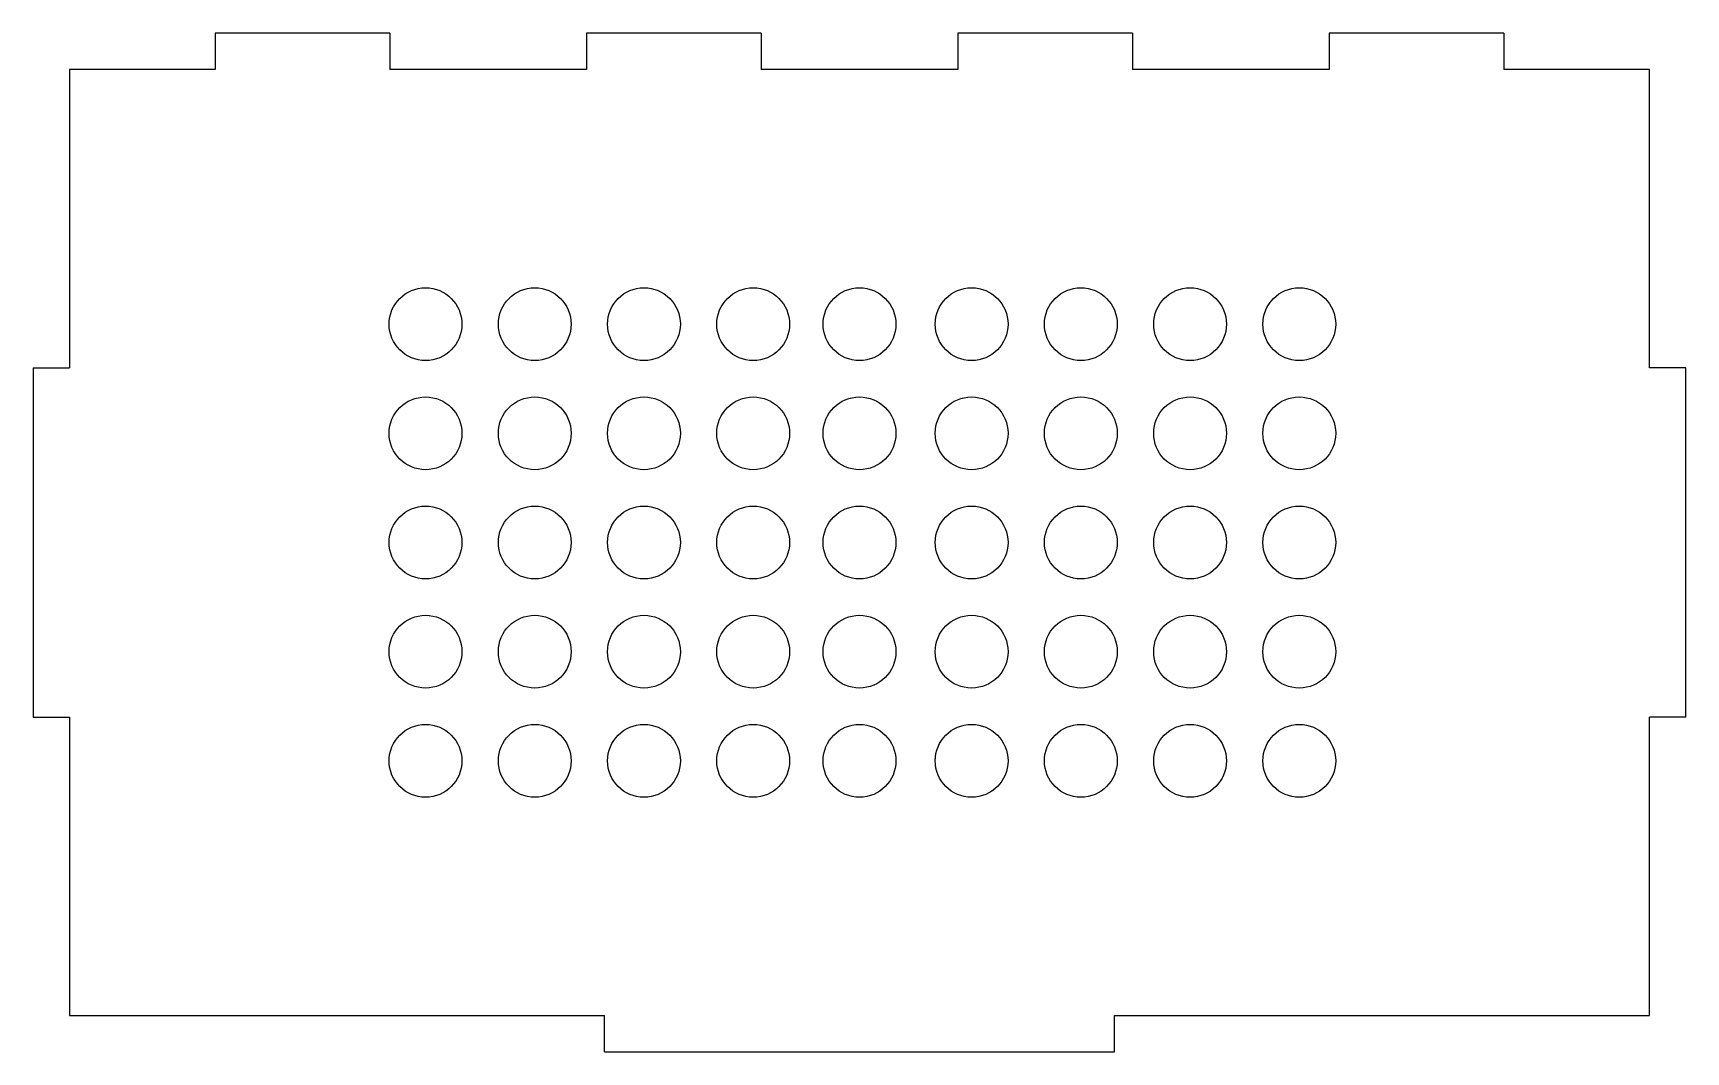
# Model space of a CAD drawing. Header units: millimetres. Extents: x -5 to 222, y -5 to 135.
import ezdxf

# ---------------------------------------------------------------- set-up
doc = ezdxf.new("R2010")
doc.units = ezdxf.units.MM

msp = doc.modelspace()

# ---------------------------------------------------------------- linework, layer by layer
at = {"color": 7, "linetype": 'Continuous', "lineweight": 25}
for p, q in [((20, 135), (20, 130)), ((44, 135), (20, 135)), ((44, 135), (44, 130)), ((71, 135), (71, 130)), ((95, 135), (71, 135)), ((95, 135), (95, 130)), ((122, 135), (122, 130)), ((146, 135), (122, 135)), ((146, 135), (146, 130)), ((173, 135), (173, 130)), ((197, 135), (173, 135)), ((197, 135), (197, 130)), ((0, 130), (0, 89)), ((20, 130), (0, 130)), ((71, 130), (44, 130)), ((122, 130), (95, 130)), ((173, 130), (146, 130)), ((217, 130), (197, 130)), ((217, 89), (217, 130)), ((-5, 89), (-5, 41)), ((-5, 89), (0, 89)), ((222, 89), (217, 89)), ((222, 41), (222, 89)), ((-5, 41), (0, 41)), ((0, 41), (0, 0)), ((222, 41), (217, 41)), ((217, 0), (217, 41)), ((0, 0), (73.5, 0)), ((73.5, -5), (73.5, 0)), ((143.5, 0), (217, 0)), ((143.5, -5), (143.5, 0)), ((73.5, -5), (143.5, -5))]:
    msp.add_line(p, q, dxfattribs=at)
for centre in [(48.9, 95), (63.9, 95), (78.9, 95), (93.9, 95), (108.5, 95), (123.9, 95), (138.9, 95), (153.9, 95), (168.9, 95), (48.9, 80), (63.9, 80), (78.9, 80), (93.9, 80), (108.5, 80), (123.9, 80), (138.9, 80), (153.9, 80), (168.9, 80), (48.9, 65), (63.9, 65), (78.9, 65), (93.9, 65), (108.5, 65), (123.9, 65), (138.9, 65), (153.9, 65), (168.9, 65), (48.9, 50), (63.9, 50), (78.9, 50), (93.9, 50), (108.5, 50), (123.9, 50), (138.9, 50), (153.9, 50), (168.9, 50), (48.9, 35), (63.9, 35), (78.9, 35), (93.9, 35), (108.5, 35), (123.9, 35), (138.9, 35), (153.9, 35), (168.9, 35)]:
    msp.add_circle(centre, 5, dxfattribs=at)

doc.saveas('drawing.dxf')
